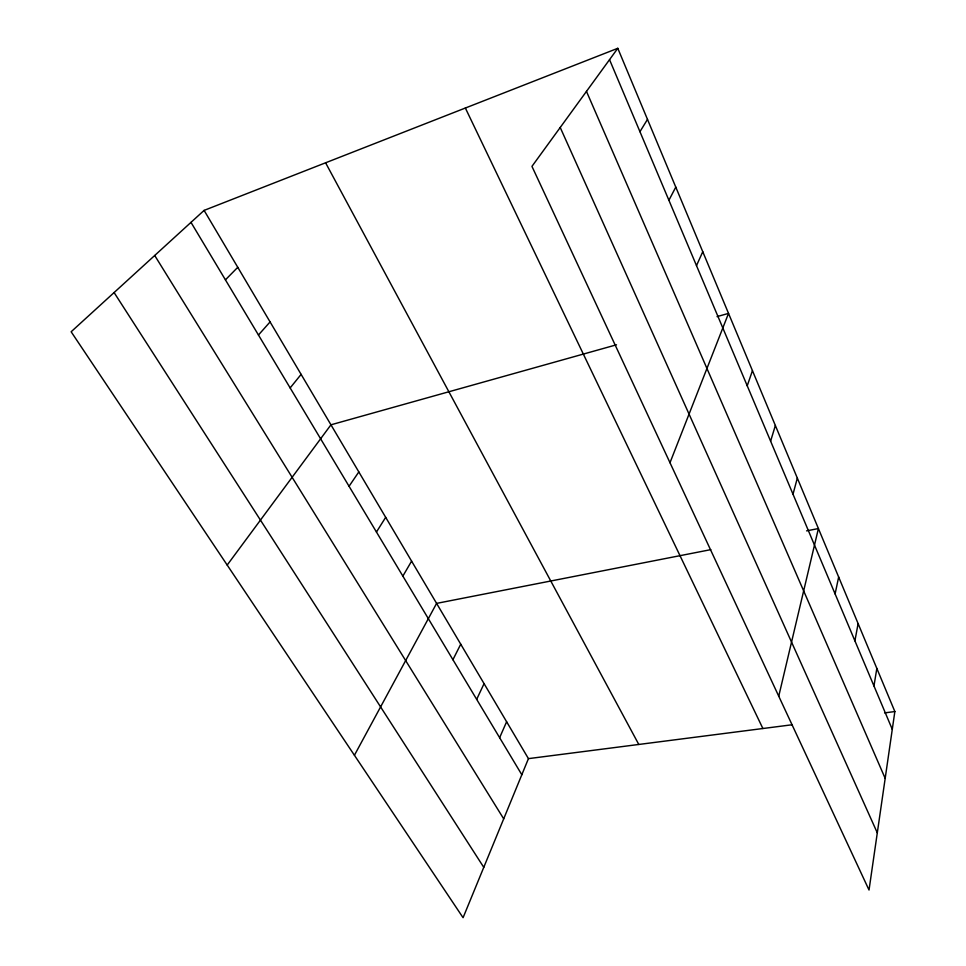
<?xml version="1.0" encoding="UTF-8"?>
<svg xmlns="http://www.w3.org/2000/svg" width="966" height="966" viewBox="0 0 966 966"><rect width="100%" height="100%" fill="white"/><g stroke="black" fill="none" stroke-linecap="round" stroke-linejoin="round"><path stroke-width="1.45" d="M894.854 711.556L869.026 890.024L531.952 166.369L617.793 48.3L894.854 711.556L884.59 712.884M873.964 685.957L876.838 668.424M854.91 640.856L858.11 623.601M835.107 593.933L838.657 577.016M778.741 696.196L818.407 528.547L806.586 530.865M793.014 494.218L797.324 478.085M770.614 441.16L775.36 425.499M747.237 385.796L752.442 370.654M669.993 462.726L728.533 313.395L717.062 316.606M204.104 210.395L528.438 758.636L463.076 917.7L71.146 331.773L204.104 210.395L617.793 48.3M499.627 737.686L506.619 721.759M696.498 265.614L702.765 251.728M476.673 699.372L484.063 683.638M452.921 659.718L460.734 644.201M668.907 200.264L675.777 187.126M354.425 755.267L436.596 603.388L710.807 549.642M402.858 576.122L411.601 561.125M639.951 131.69L647.486 119.398M376.45 532.024L385.688 517.329M349.052 486.272L358.821 471.927M227.191 565.062L330.952 424.811L616.501 344.79M290.15 387.934L301.114 374.385M258.453 334.997L270.082 321.92M225.428 279.85L237.769 267.304M528.438 758.636L792.192 724.754M114.097 292.553L483.773 867.335M154.705 255.483L503.697 818.83M190.99 222.361L521.821 774.744M325.59 162.795L638.792 744.46M465.358 108.023L762.886 728.521M560.22 127.488L877.297 832.849M586.471 91.384L885.182 778.391M609.534 59.651L892.282 729.354"/></g></svg>
